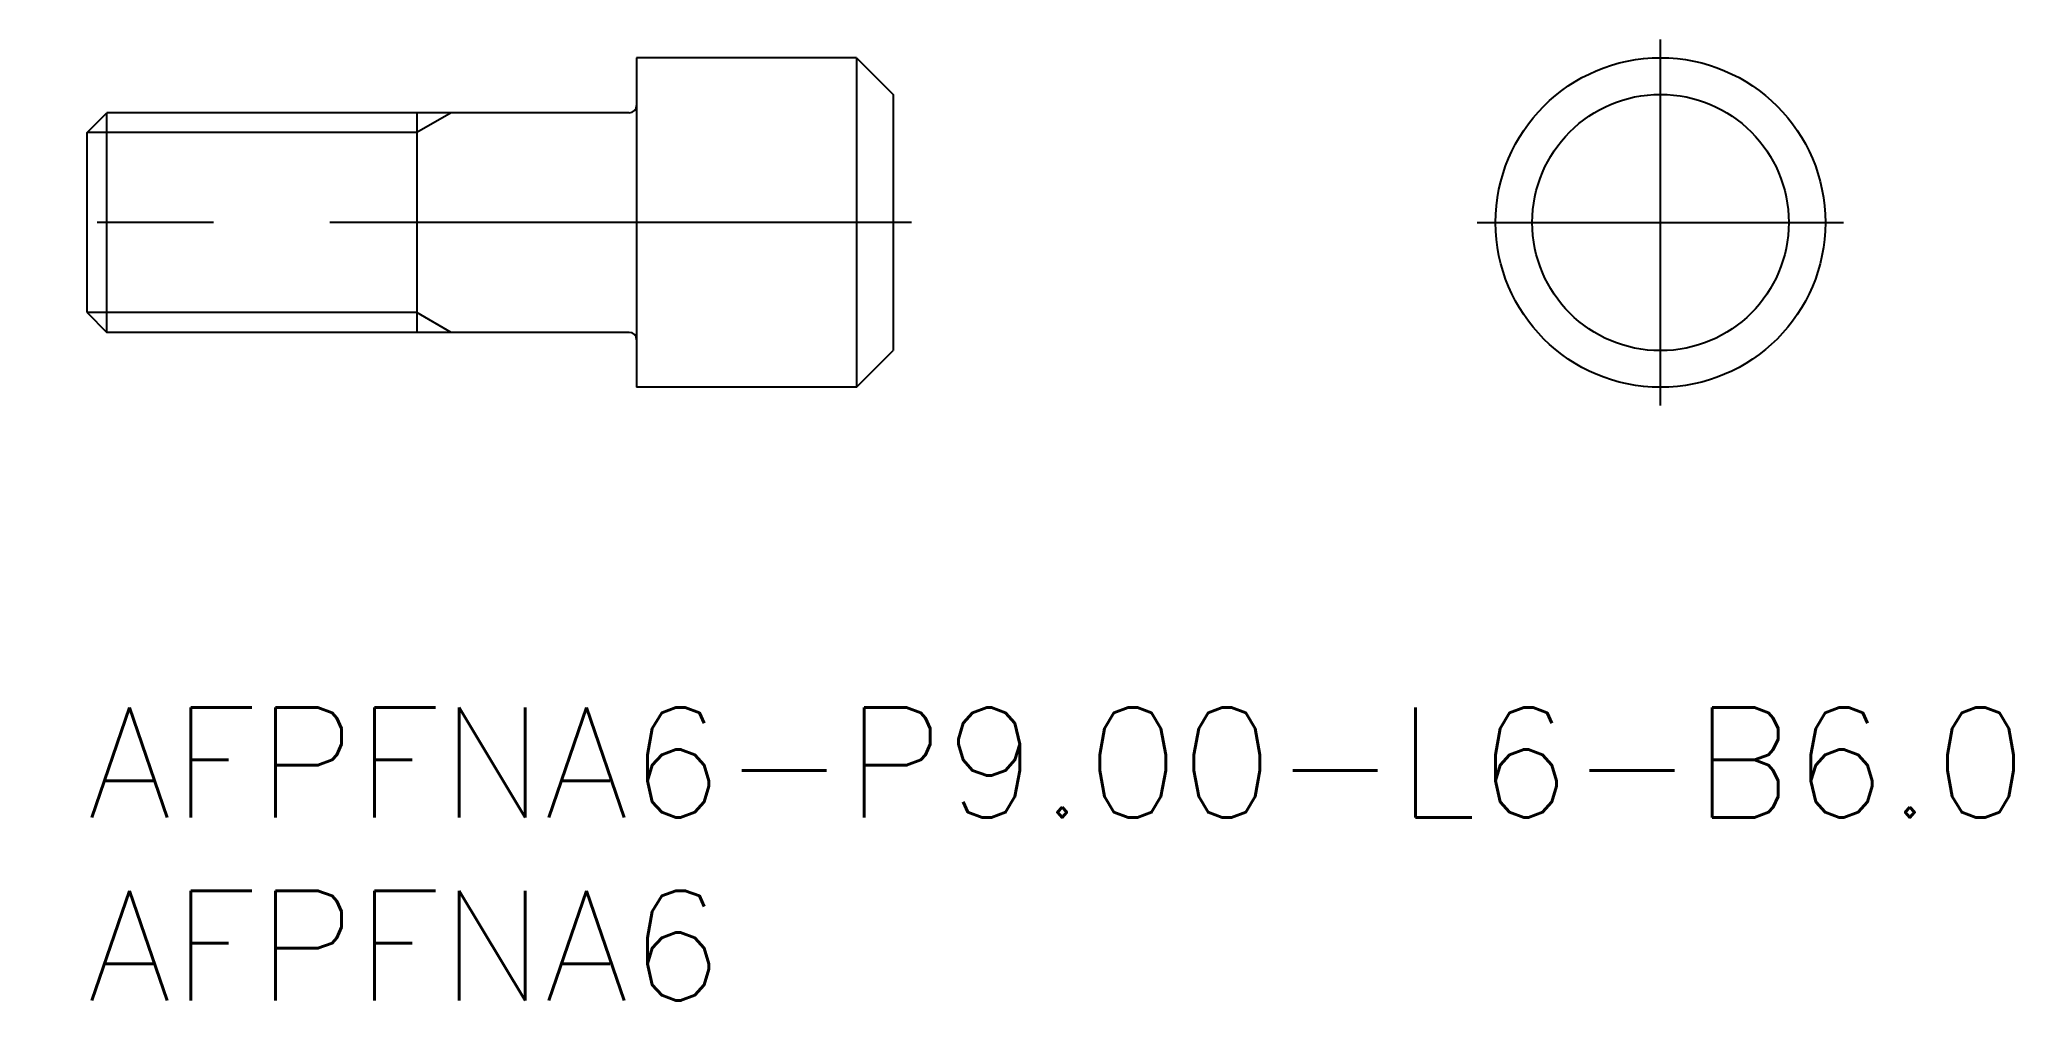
# Model space of a CAD drawing. Extents: x -1.3 to 52.6, y -8 to 18.2.
import ezdxf

# ---------------------------------------------------------------- set-up
doc = ezdxf.new("R2010")
doc.units = 0
doc.header["$LTSCALE"] = 0.5
doc.linetypes.add('CENTER', pattern=[50.8, 31.75, -6.35, 6.35, -6.35])
for name, color, linetype in [('MSM_CENTER', 1, 'CENTER'), ('MSM_CONTINUOUS', 7, 'CONTINUOUS'), ('MSM_NARROW', 5, 'CONTINUOUS'), ('MSM_PART_NUMBER', 7, 'CONTINUOUS')]:
    doc.layers.add(name, color=color, linetype=linetype)
doc.styles.get("Standard").update_dxf_attribs({"font": 'txt.shx', "height": 1, "bigfont": 'bigfont.shx'})

# ---------------------------------------------------------------- blocks, each defined once
blk = doc.blocks.new('*U13')
at = {"layer": 'MSM_PART_NUMBER'}
blk.add_text('AFPFNA6-P9.00-L6-B6.0', height=3, dxfattribs=at).set_placement((0, -3))
blk = doc.blocks.new('*U14')
at = {"layer": 'MSM_PART_NUMBER'}
blk.add_text('AFPFNA6', height=3, dxfattribs=at).set_placement((0, -8))

msp = doc.modelspace()

# ---------------------------------------------------------------- linework, layer by layer
at = {"layer": 'MSM_CENTER'}
for p, q in [((42.949, 8.25), (42.949, 18.25)), ((22.5, 13.25), (-1.3, 13.25)), ((37.949, 13.25), (47.949, 13.25))]:
    msp.add_line(p, q, dxfattribs=at)
at = {"layer": 'MSM_CONTINUOUS'}
for p, q in [((21, 17.75), (15, 17.75)), ((15, 17.75), (15, 8.75)), ((21, 17.75), (22, 16.75)), ((21, 17.75), (21, 8.75)), ((22, 16.75), (22, 9.75)), ((0, 15.709), (0.541, 16.25)), ((0.541, 10.25), (0.541, 16.25)), ((14.8, 16.25), (0.541, 16.25)), ((9, 16.25), (9, 10.25)), ((0, 10.792), (0, 15.709)), ((0, 10.792), (0.541, 10.25)), ((14.8, 10.25), (0.541, 10.25)), ((21, 8.75), (22, 9.75)), ((21, 8.75), (15, 8.75))]:
    msp.add_line(p, q, dxfattribs=at)
for radius in [4.5, 3.5]:
    msp.add_circle((42.949, 13.25), radius, dxfattribs=at)
for centre, start, end in [((14.8, 16.45), 270, 0), ((14.8, 10.05), 0, 90)]:
    msp.add_arc(centre, 0.2, start, end, dxfattribs=at)
at = {"layer": 'MSM_NARROW'}
for p, q in [((9.938, 16.25), (9, 15.709)), ((9, 15.709), (0, 15.709)), ((9, 10.792), (0, 10.792)), ((9.938, 10.25), (9, 10.792))]:
    msp.add_line(p, q, dxfattribs=at)

# ---------------------------------------------------------------- block references
at = {"layer": 'MSM_CONTINUOUS'}
for name in ['*U13', '*U14']:
    msp.add_blockref(name, (0, 0), dxfattribs=at)

doc.saveas('drawing.dxf')
